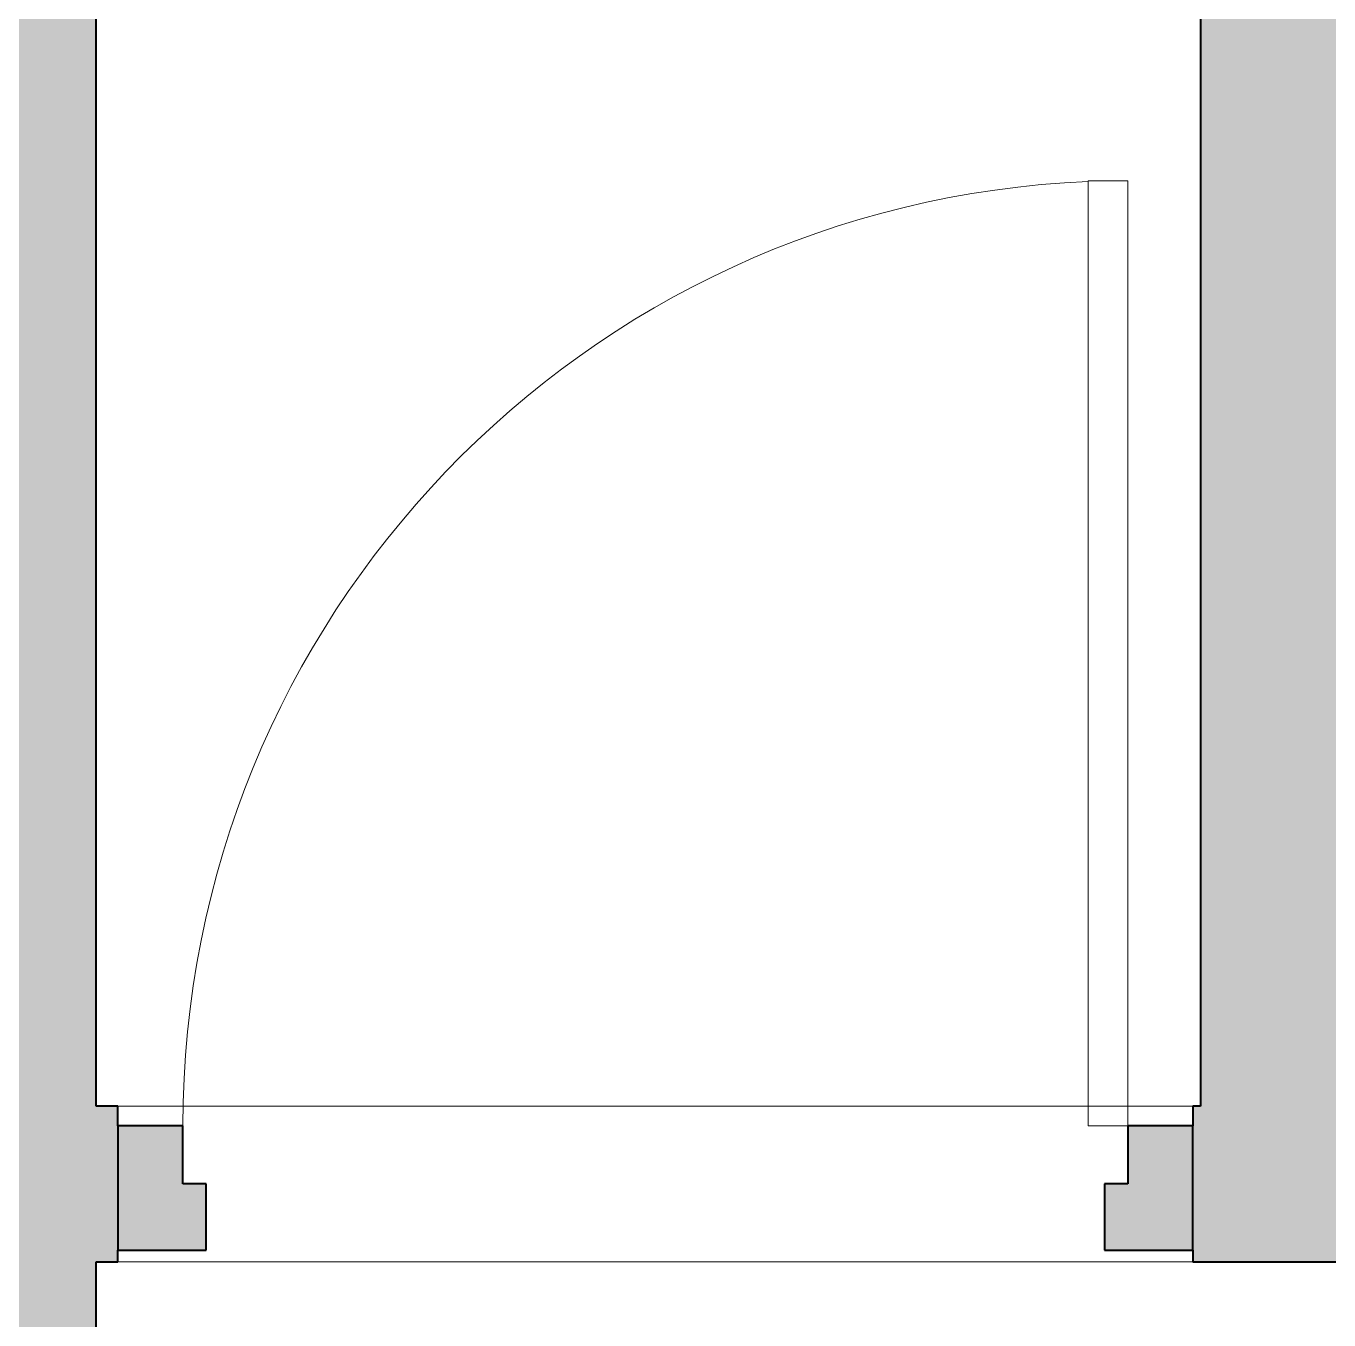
# Model space of a CAD drawing. Header units: millimetres. Extents: x -44657 to 28812, y -28146 to 16565.
# Drawn here: x 3784 to 4905, y -6439 to -5326 of the extents above; entities that cross this region are included whole.
import ezdxf

# ---------------------------------------------------------------- set-up
doc = ezdxf.new("R2010")
doc.units = ezdxf.units.MM
for name, color, linetype, lineweight in [('A-DOOR', 31, 'Continuous', 9), ('A-WALL-PATT', 111, 'Continuous', 9), ('I-WALL', 2, 'Continuous', 9)]:
    doc.layers.add(name, color=color, linetype=linetype, lineweight=lineweight)

# ---------------------------------------------------------------- blocks, each defined once
blk = doc.blocks.new('Door Timber Frame - Single - Single Timber Framed Flush Panel - 813x2032mm-606803-NEW PROPOSED GROUND STOREY PLAN _White Box_')
at = {"layer": 'A-DOOR'}
h = blk.add_hatch(color=9, dxfattribs=at)
h.paths.add_polyline_path([(-199.5, 57), (-199.5, -50), (-143.5, -50), (-143.5, 0), (-123.5, 0), (-123.5, 57)])
h.paths.add_polyline_path([(649.5, 57), (649.5, 0), (669.5, 0), (669.5, -50), (725.5, -50), (725.5, 57)])
at = {"layer": 'A-DOOR', "color": 8, "lineweight": 40}
for p, q in [((-123.5, 57), (-199.5, 57)), ((-199.5, 57), (-199.5, -50)), ((-123.5, 0), (-123.5, 57)), ((725.5, 57), (649.5, 57)), ((649.5, 57), (649.5, 0)), ((725.5, -50), (725.5, 57)), ((-143.5, -50), (-143.5, 0)), ((-143.5, 0), (-123.5, 0)), ((649.5, 0), (669.5, 0)), ((669.5, 0), (669.5, -50)), ((-199.5, -50), (-143.5, -50)), ((669.5, -50), (725.5, -50))]:
    blk.add_line(p, q, dxfattribs=at)
at = {"layer": 'A-DOOR', "color": 55}
for p, q in [((-143.5, -863), (-143.5, -50)), ((-143.5, -50), (-109.5, -50)), ((-109.5, -50), (-109.5, -863)), ((-109.5, -863), (-143.5, -863))]:
    blk.add_line(p, q, dxfattribs=at)
blk.add_arc((-143.5, -50), 813, 272.3968, 0, dxfattribs=at)

msp = doc.modelspace()

# ---------------------------------------------------------------- hatches: boundary and pattern name
at = {"layer": 'A-WALL-PATT'}
h = msp.add_hatch(color=9, dxfattribs=at)
h.paths.add_polyline_path([(3844.4, -7548.7), (3844.4, -7434.2), (3710.4, -7434.2), (3710.4, -7548.7), (3834.4, -7548.7)])
h.paths.add_polyline_path([(3727.4, -6509.2), (3844.4, -6509.2), (3844.4, -4466.7), (3710.4, -4466.7), (3710.4, -6509.2)])
msp.add_hatch(color=9, dxfattribs=at).paths.add_polyline_path([(4928.4, -6254.7), (4928.4, -4466.7), (4794.4, -4466.7), (4794.4, -6254.7)])
h = msp.add_hatch(color=9, dxfattribs=at)
h.paths.add_polyline_path([(5867.9, -6388.7), (5878.4, -6388.7), (5878.4, -6254.7), (5867.9, -6254.7), (5867.9, -6378.7)])
h.paths.add_polyline_path([(4933.1, -6388.7), (4942.9, -6388.7), (4942.9, -6254.7), (4787.9, -6254.7), (4787.9, -6388.7)])
h.paths.add_polyline_path([(3844.4, -6388.7), (3862.9, -6388.7), (3862.9, -6254.7), (3844.4, -6254.7), (3844.4, -6378.7)])

# ---------------------------------------------------------------- linework, layer by layer
at = {"layer": 'I-WALL', "color": 8, "lineweight": 40}
for p, q in [((3844.4, -6254.7), (3844.4, -4466.7)), ((4794.4, -4466.7), (4794.4, -6254.7)), ((3862.9, -6254.7), (3844.4, -6254.7)), ((3862.9, -6271.7), (3862.9, -6254.7)), ((4794.4, -6254.7), (4787.9, -6254.7)), ((4787.9, -6254.7), (4787.9, -6271.7)), ((3844.4, -6509.2), (3844.4, -6388.7)), ((3844.4, -6388.7), (3862.9, -6388.7)), ((3862.9, -6388.7), (3862.9, -6378.7)), ((4787.9, -6378.7), (4787.9, -6388.7)), ((4787.9, -6388.7), (4942.9, -6388.7))]:
    msp.add_line(p, q, dxfattribs=at)
at = {"layer": 'I-WALL', "color": 55}
for p, q in [((3862.9, -6254.7), (4787.9, -6254.7)), ((4787.9, -6388.7), (3862.9, -6388.7))]:
    msp.add_line(p, q, dxfattribs=at)

# ---------------------------------------------------------------- block references
at = {"layer": 'A-DOOR', "color": 55, "rotation": 180}
msp.add_blockref('Door Timber Frame - Single - Single Timber Framed Flush Panel - 813x2032mm-606803-NEW PROPOSED GROUND STOREY PLAN _White Box_', (4588.4, -6321.7), dxfattribs=at)

doc.saveas('drawing.dxf')
